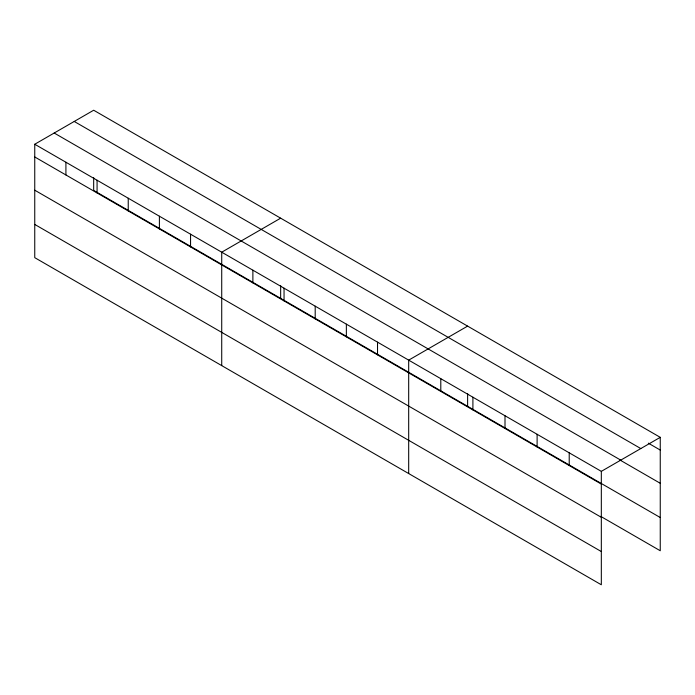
<?xml version="1.0" encoding="UTF-8"?>
<svg xmlns="http://www.w3.org/2000/svg" width="695" height="695" viewBox="0 0 695 695"><rect width="100%" height="100%" fill="white"/><g stroke="black" fill="none" stroke-linecap="round" stroke-linejoin="round"><path stroke-width="1.04" d="M34.75 144.247L601.323 471.358L601.323 584.773L34.75 257.663L34.75 144.247L93.677 110.227L660.25 437.337L660.25 550.753L600.628 516.324M280.65 218.178L221.722 252.198L221.722 365.605M467.613 326.12L408.686 360.14L408.686 473.556M601.323 471.358L660.25 437.337M648.322 443.167L660.25 450.056M74.235 121.46L640.807 448.562M54.193 133.023L620.765 460.133M619.888 459.977L660.25 483.286M660.25 517.523L93.677 190.413L93.677 177.573M34.75 156.966L601.323 484.076M34.75 190.195L601.323 517.306M34.75 224.433L601.323 551.543M569.214 452.819L569.214 465.537M537.113 434.288L537.113 446.998M505.004 415.749L505.004 428.467M472.904 397.21L472.904 409.928M467.613 393.466L467.613 406.306M440.795 378.679L440.795 391.389M377.524 342.149L377.524 354.867M346.362 324.157L346.362 336.875M315.2 306.165L315.2 318.883M284.046 288.173L284.046 300.892M280.65 285.515L280.65 298.355M252.884 270.19L252.884 282.9M190.56 234.206L190.56 246.916M159.398 216.215L159.398 228.933M128.236 198.223L128.236 210.941M97.074 180.231L97.074 192.949M65.912 162.239L65.912 174.958"/></g></svg>
